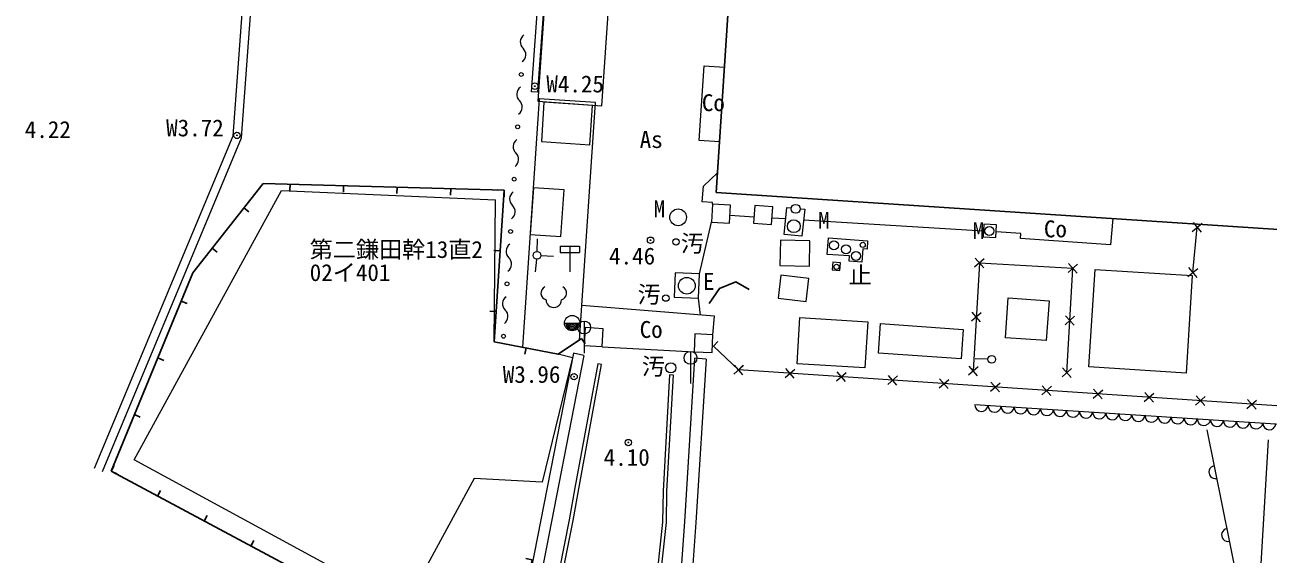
# Model space of a CAD drawing. Units: millimetres on the paper. Extents: x -630 to 607, y -589 to 603.
# Drawn here: x -281.2 to -184.4, y -241.3 to -200.1 of the extents above; entities that cross this region are included whole.
import ezdxf
from ezdxf.enums import TextEntityAlignment as Align

# ---------------------------------------------------------------- set-up
doc = ezdxf.new("R2010")
doc.units = ezdxf.units.MM
doc.layers.add('0-0', color=7, linetype='Continuous')
for name, color, linetype, lineweight in [('0-8_S-BGD', 7, 'Continuous', 13), ('0-9_S-BGD-HTXT', 7, 'Continuous', 13), ('0-A_S-BGD-TXT', 7, 'Continuous', 13)]:
    doc.layers.add(name, color=color, linetype=linetype, lineweight=lineweight)
doc.styles.add('ＭＳ ゴシック', font='')
doc.styles.get('ＭＳ ゴシック').set_extended_font_data('MS Gothic')

# ---------------------------------------------------------------- blocks, each defined once
blk = doc.blocks.new('~1365')
at = {"layer": '0-8_S-BGD'}
blk.add_line((49402978.2, -157024213.3), (49398901.3, -157021019), dxfattribs=at)
blk = doc.blocks.new('~1364')
at = {"layer": '0-8_S-BGD'}
blk.add_line((49402550.8, -157023878.4), (49402849.5, -157023284.7), dxfattribs=at)
blk = doc.blocks.new('~1363')
at = {"layer": '0-8_S-BGD'}
blk.add_line((49403405, -157022514), (49404903, -157021094.7), dxfattribs=at)
blk = doc.blocks.new('~1362')
at = {"layer": '0-8_S-BGD'}
blk.add_lwpolyline([(49407968, -157024625), (49408362, -157024115), (49409570, -157025046), (49409383, -157025312), (49409248, -157025213), (49408931, -157025623), (49408540, -157025316), (49408661, -157025150)], close=True, dxfattribs=at)
blk = doc.blocks.new('~1361')
at = {"layer": '0-8_S-BGD'}
blk.add_lwpolyline([(49418020, -157029597.1), (49417375, -157030398), (49414597, -157028263), (49414712, -157028099), (49413943.6, -157027520.6)], dxfattribs=at)
blk = doc.blocks.new('~1360')
at = {"layer": '0-8_S-BGD'}
blk.add_line((49413544.1, -157027219.9), (49407941.4, -157023002.9), dxfattribs=at)
blk = doc.blocks.new('~1359')
at = {"layer": '0-8_S-BGD'}
blk.add_line((49407381.6, -157022581.6), (49406957.1, -157022262), dxfattribs=at)
blk = doc.blocks.new('~1358')
at = {"layer": '0-8_S-BGD'}
blk.add_line((49406397.7, -157021841.1), (49405641.7, -157021272), dxfattribs=at)
blk = doc.blocks.new('~1357')
at = {"layer": '0-8_S-BGD'}
blk.add_lwpolyline([(49405360.2, -157020473.7), (49405039, -157020237), (49405412, -157019750), (49406153.4, -157019622.8)], dxfattribs=at)
blk = doc.blocks.new('~1356')
at = {"layer": '0-8_S-BGD'}
blk.add_line((49406263.1, -157018174.6), (49408027, -157015852), dxfattribs=at)
blk = doc.blocks.new('~1257')
at = {"layer": '0-8_S-BGD'}
blk.add_lwpolyline([(49401851, -157012988), (49416899, -156993456), (49417120, -156993352), (49417384, -156993444)], dxfattribs=at)
blk = doc.blocks.new('~1256')
at = {"layer": '0-8_S-BGD'}
blk.add_lwpolyline([(49402049, -157013140), (49417060, -156993657), (49417134, -156993622), (49417259.8, -156993665.4)], dxfattribs=at)
blk = doc.blocks.new('~1253')
at = {"layer": '0-8_S-BGD'}
blk.add_lwpolyline([(49401792, -157025427), (49397947, -157030526), (49395614, -157033560), (49391954, -157037670)], dxfattribs=at)
blk = doc.blocks.new('~1252')
at = {"layer": '0-8_S-BGD'}
blk.add_lwpolyline([(49401433, -157025156), (49397589, -157030253), (49395268, -157033273), (49391618, -157037371)], dxfattribs=at)
blk = doc.blocks.new('~1251')
at = {"layer": '0-8_S-BGD'}
blk.add_line((49397900, -157022685), (49391843, -157028843), dxfattribs=at)
blk = doc.blocks.new('~1250')
at = {"layer": '0-8_S-BGD'}
blk.add_line((49397600, -157022390), (49391544, -157028548), dxfattribs=at)
blk = doc.blocks.new('~1219')
at = {"layer": '0-8_S-BGD'}
blk.add_lwpolyline([(49379576, -157015847), (49391220, -157008015), (49408742.5, -156985305.3)], dxfattribs=at)
blk = doc.blocks.new('~1218')
at = {"layer": '0-8_S-BGD'}
blk.add_lwpolyline([(49379760, -157016121), (49391448, -157008259), (49408999.4, -156985511.6)], dxfattribs=at)
blk = doc.blocks.new('~953')
at = {"layer": '0-8_S-BGD'}
blk.add_lwpolyline([(49398084.2, -157022090.3), (49403704, -157014722), (49401954, -157013388), (49396072.3, -157021099.7)], dxfattribs=at)
blk = doc.blocks.new('~952')
at = {"layer": '0-8_S-BGD'}
blk.add_lwpolyline([(49399701, -157018329), (49400809, -157016883), (49399857, -157016153), (49398748, -157017600)], close=True, dxfattribs=at)
blk = doc.blocks.new('~951')
at = {"layer": '0-8_S-BGD'}
blk.add_lwpolyline([(49402605.6, -157015972.3), (49403543.2, -157014747.9), (49402035, -157013593), (49401104.3, -157014822.7)], close=True, dxfattribs=at)
blk = doc.blocks.new('~950')
at = {"layer": '0-8_S-BGD'}
blk.add_lwpolyline([(49403839, -157014956), (49407299, -157010436), (49405314, -157008917), (49401854, -157013436)], close=True, dxfattribs=at)
blk = doc.blocks.new('~949')
at = {"layer": '0-8_S-BGD'}
blk.add_lwpolyline([(49406999, -157023050), (49407668, -157022231), (49407804.8, -157022342.4)], dxfattribs=at)
blk = doc.blocks.new('~948')
at = {"layer": '0-8_S-BGD'}
blk.add_lwpolyline([(49408073.8, -157022561.3), (49408211, -157022673), (49407541, -157023493), (49406999, -157023050)], dxfattribs=at)
blk = doc.blocks.new('~947')
at = {"layer": '0-8_S-BGD'}
blk.add_lwpolyline([(49406756, -157023155), (49406189, -157023973), (49407135, -157024628), (49407702, -157023809)], close=True, dxfattribs=at)
blk = doc.blocks.new('~946')
at = {"layer": '0-8_S-BGD'}
blk.add_lwpolyline([(49406014, -157024310), (49405439, -157024997), (49406282, -157025703), (49406858, -157025016)], close=True, dxfattribs=at)
blk = doc.blocks.new('~945')
at = {"layer": '0-8_S-BGD'}
blk.add_lwpolyline([(49405728, -157026093), (49407840, -157027687), (49406756, -157029124), (49404643, -157027530)], close=True, dxfattribs=at)
blk = doc.blocks.new('~944')
at = {"layer": '0-8_S-BGD'}
blk.add_lwpolyline([(49408219, -157028021), (49410781, -157029985), (49410082, -157030897), (49407520, -157028934)], close=True, dxfattribs=at)
blk = doc.blocks.new('~943')
at = {"layer": '0-8_S-BGD'}
blk.add_lwpolyline([(49411969, -157031160), (49412918, -157029922), (49414188, -157030895), (49413238, -157032133)], close=True, dxfattribs=at)
blk = doc.blocks.new('~942')
at = {"layer": '0-8_S-BGD'}
blk.add_lwpolyline([(49416347, -157030867), (49419377, -157033156), (49417087, -157036188), (49414057, -157033900)], close=True, dxfattribs=at)
blk = doc.blocks.new('~889')
at = {"layer": '0-8_S-BGD', "lineweight": 25}
blk.add_lwpolyline([(49405690, -157020233), (49412759, -157010925), (49417454, -157014451), (49434333.2, -156992247.6)], dxfattribs=at)
blk = doc.blocks.new('~885')
at = {"layer": '0-8_S-BGD'}
blk.add_line((49395270, -157020312), (49398365, -157015736), dxfattribs=at)
blk = doc.blocks.new('~859')
at = {"layer": '0-8_S-BGD'}
blk.add_lwpolyline([(49381040, -157016421), (49391607, -157010829), (49398365, -157015736)], dxfattribs=at)
blk = doc.blocks.new('~755')
at = {"layer": '0-8_S-BGD'}
for p, q in [((49412978.4, -157028139), (49412483.6, -157028211)), ((49412767, -157028422.4), (49412695, -157027927.6)), ((49411508.5, -157030109.6), (49411436.5, -157029614.8)), ((49411719.9, -157029826.2), (49411225.1, -157029898.2)), ((49415687, -157030600.4), (49415615, -157030105.6)), ((49415403.6, -157030389), (49415898.4, -157030317)), ((49410461.4, -157031513.5), (49409966.6, -157031585.5)), ((49410250, -157031796.9), (49410178, -157031302.1)), ((49414186.4, -157032020.9), (49414681.1, -157031948.9)), ((49414397.7, -157031737.5), (49414469.8, -157032232.3)), ((49412969.1, -157033652.9), (49413463.9, -157033580.9)), ((49413180.5, -157033369.5), (49413252.5, -157033864.3))]:
    blk.add_line(p, q, dxfattribs=at)
blk.add_lwpolyline([(49413216.5, -157033616.9), (49415651, -157030353), (49412731, -157028175), (49410214, -157031549.5)], dxfattribs=at)
blk = doc.blocks.new('~754')
at = {"layer": '0-8_S-BGD'}
for p, q in [((49419457, -157033064), (49420573, -157031689)), ((49420324.3, -157031714.9), (49420821.7, -157031663.1)), ((49420547.1, -157031440.3), (49420598.9, -157031937.7)), ((49419208.3, -157033089.9), (49419705.7, -157033038.1)), ((49419431.1, -157032815.3), (49419482.9, -157033312.7))]:
    blk.add_line(p, q, dxfattribs=at)
blk = doc.blocks.new('~734')
at = {"layer": '0-8_S-BGD'}
for centre in [(49401893.6, -157012208.9), (49400653.8, -157013834), (49399414.1, -157015459.2), (49398174.3, -157017084.4), (49396934.5, -157018709.5), (49395694.7, -157020334.7)]:
    blk.add_circle(centre, 75, dxfattribs=at)
for centre, start, end in [((49402838.8, -157011316.2), 91.48176, 193.84048), ((49402188.2, -157011476.4), 271.48176, 13.84048), ((49401599, -157012941.3), 91.48176, 193.84048), ((49400948.4, -157013101.6), 271.48176, 13.84048), ((49400359.2, -157014566.5), 91.48176, 193.84048), ((49399708.7, -157014726.8), 271.48176, 13.84048), ((49399119.5, -157016191.6), 91.48176, 193.84048), ((49398468.9, -157016351.9), 271.48176, 13.84048), ((49397879.7, -157017816.8), 91.48176, 193.84048), ((49397229.1, -157017977.1), 271.48176, 13.84048), ((49396639.9, -157019441.9), 91.48176, 193.84048), ((49395989.3, -157019602.2), 271.48176, 13.84048)]:
    blk.add_arc(centre, 335, start, end, dxfattribs=at)
blk = doc.blocks.new('~705')
at = {"layer": '0-8_S-BGD', "lineweight": 25}
for p, q in [((49402304, -157025172), (49402547.3, -157025114.6)), ((49402304, -157025172), (49402547.3, -157025114.6)), ((49402612, -157026477), (49402304, -157025172)), ((49402612, -157026477), (49402855.3, -157026419.6))]:
    blk.add_line(p, q, dxfattribs=at)
blk = doc.blocks.new('~704')
at = {"layer": '0-8_S-BGD', "lineweight": 25}
for p, q in [((49398855, -157015608), (49398656.2, -157015456.5)), ((49397421, -157017489.6), (49397222.2, -157017338.1)), ((49395987, -157019371.2), (49395788.2, -157019219.7)), ((49396177, -157021202.5), (49396001.9, -157021380.9)), ((49398184, -157022090), (49398184.7, -157022340))]:
    blk.add_line(p, q, dxfattribs=at)
blk.add_lwpolyline([(49398855, -157015608), (49395270, -157020312), (49397084, -157022093), (49398184, -157022090)], dxfattribs=at)
blk = doc.blocks.new('~703')
at = {"layer": '0-8_S-BGD', "lineweight": 25}
blk.add_lwpolyline([(49403080, -157023686), (49403733, -157023425), (49404412, -157023562), (49404683, -157024089)], dxfattribs=at)
blk = doc.blocks.new('~678')
at = {"layer": '0-8_S-BGD', "lineweight": 25}
for p, q in [((49390015.9, -157010595), (49390094.4, -157010832.4)), ((49392024.8, -157010812.4), (49391881.1, -157011017)), ((49388117.1, -157011223), (49388195.6, -157011460.4)), ((49385973.4, -157012275.4), (49386113.7, -157012482.3)), ((49393732.3, -157012011.3), (49393588.7, -157012215.9)), ((49395439.9, -157013210.2), (49395296.2, -157013414.8)), ((49383996.3, -157013616.3), (49384136.6, -157013823.2)), ((49397147.4, -157014409.1), (49397003.8, -157014613.7)), ((49382019.1, -157014957.1), (49382159.5, -157015164)), ((49398855, -157015608), (49398711.3, -157015812.6)), ((49380042, -157016298), (49380182.3, -157016504.9))]:
    blk.add_line(p, q, dxfattribs=at)
blk.add_lwpolyline([(49380042, -157016298), (49386962, -157011605), (49391171, -157010213), (49398855, -157015608)], dxfattribs=at)
blk = doc.blocks.new('111')
at = {"layer": '0-8_S-BGD'}
for p, q in [((49398604.9, -157018302.6), (49398891.2, -157017892.7)), ((49398423.2, -157018541), (49398103.7, -157018925.5)), ((49398640, -157018514.4), (49399043, -157018810.3)), ((49399474.4, -157018621), (49399336.6, -157018829.5)), ((49399474.4, -157018621), (49400100.2, -157019034.4)), ((49399787.3, -157018827.7), (49399236, -157019662)), ((49399336.6, -157018829.5), (49399962.3, -157019243)), ((49400100.2, -157019034.4), (49399962.3, -157019243)), ((49397956.7, -157021216.6), (49398457.3, -157021547.4)), ((49398642.1, -157021574.1), (49397953, -157022617)), ((49401446.1, -157024845.1), (49400757, -157025888)), ((49410940.9, -157031482), (49410534.6, -157031190.6))]:
    blk.add_line(p, q, dxfattribs=at)
for centre, radius in [((49398519, -157018425.6), 150), ((49403922.5, -157020220.2), 325.2), ((49403327, -157020974), 125), ((49398207, -157021382), 300), ((49398504.3, -157021782.7), 250), ((49401790.5, -157022582.3), 125.3), ((49402737.5, -157022630.2), 325.2), ((49407925.5, -157022468.8), 174.8), ((49407490.5, -157022993), 250), ((49408383.5, -157024474.1), 175.1), ((49400451.5, -157024953.2), 200.2), ((49401308.3, -157025053.7), 250), ((49408689.5, -157024862.1), 175.1), ((49408007, -157025231.2), 100.2), ((49408873.5, -157025292.8), 174.8), ((49409330, -157025079.2), 100.2), ((49413744.5, -157027345.1), 175.1), ((49411062.8, -157031569.4), 150)]:
    blk.add_circle(centre, radius, dxfattribs=at)
for radius in [245.4, 190.9, 136.4, 81.8, 27.3]:
    blk.add_arc((49398207, -157021382), radius, 146.54333, 326.54333, dxfattribs=at)
at = {"layer": '0-A_S-BGD-TXT'}
for centre, radius in [((49391348, -157008085), 125), ((49391348, -157008085), 15), ((49402086, -157012884), 125), ((49402086, -157012884), 15), ((49402536, -157020374), 125), ((49402536, -157020374), 15), ((49397119.6, -157023163.9), 125), ((49397119.6, -157023163.9), 15), ((49397468, -157026470), 125), ((49397468, -157026470), 15)]:
    blk.add_circle(centre, radius, dxfattribs=at)
at = {"layer": '0-0'}
for name in ['~1219', '~1218', '~889', '~734', '~1257', '~1256', '~950', '~678', '~859', '~953', '~951', '~704', '~885', '~952', '~1356', '~1357', '~1365', '~1363', '~1358', '~1250', '~1359', '~949', '~1251', '~948', '~1360', '~1364', '~703', '~947', '~946', '~1362', '~1252', '~1253', '~705', '~945', '~1361', '~944', '~755', '~943', '~942', '~754']:
    blk.add_blockref(name, (0, 0), dxfattribs=at)
blk = doc.blocks.new('~456')
at = {"layer": '0-8_S-BGD'}
blk.add_lwpolyline([(49401969, -157024367), (49401554.8, -157024931.3), (49402119.2, -157025345.5), (49402533.3, -157024781.2)], close=True, dxfattribs=at)
blk = doc.blocks.new('~455')
at = {"layer": '0-8_S-BGD'}
blk.add_lwpolyline([(49398540.7, -157021809.8), (49398118.5, -157022368.1), (49398676.8, -157022790.3), (49399099, -157022232)], close=True, dxfattribs=at)
blk = doc.blocks.new('~454')
at = {"layer": '0-8_S-BGD'}
blk.add_lwpolyline([(49405318, -157020531), (49404903, -157021094.7), (49405466.8, -157021509.7), (49405881.7, -157020946)], close=True, dxfattribs=at)
blk = doc.blocks.new('~453')
at = {"layer": '0-8_S-BGD'}
blk.add_lwpolyline([(49403405, -157022514), (49402634.3, -157021958.5), (49402078.9, -157022729.2), (49402849.5, -157023284.7)], close=True, dxfattribs=at)
blk = doc.blocks.new('~452')
at = {"layer": '0-8_S-BGD'}
blk.add_lwpolyline([(49406675.2, -157021482.2), (49406247, -157022036), (49406800.8, -157022464.2), (49407229, -157021910.4)], close=True, dxfattribs=at)
blk = doc.blocks.new('~451')
at = {"layer": '0-8_S-BGD'}
blk.add_lwpolyline([(49408226, -157025184), (49407991, -157024997.6), (49407804.5, -157025232.6), (49408039.6, -157025419)], close=True, dxfattribs=at)
blk = doc.blocks.new('~450')
at = {"layer": '0-8_S-BGD'}
blk.add_lwpolyline([(49413704, -157027002.9), (49413407.4, -157027405.5), (49413810, -157027702), (49414106.5, -157027299.4)], close=True, dxfattribs=at)
blk = doc.blocks.new('CenterLine~330')
at = {"layer": '0-8_S-BGD'}
blk.add_lwpolyline([(49383183.4, -157038620.9), (49384799.2, -157037036.2), (49385206.8, -157036633.8), (49386497.9, -157035354.2), (49388349.5, -157033519), (49389381.9, -157032486), (49391215.4, -157030632.6), (49394000.4, -157027817.5), (49394866.5, -157026904.8), (49398277.8, -157023359.2), (49398170.2, -157023254.8), (49394759.3, -157026799.9), (49393893.3, -157027712.6), (49391108.6, -157030527.4), (49389275.5, -157032380.3), (49388243.4, -157033413), (49386392.1, -157035247.8), (49385101.3, -157036527.2), (49384693.7, -157036929.6), (49383078.1, -157038514.1)], dxfattribs=at)
blk = doc.blocks.new('CenterLine~329')
at = {"layer": '0-8_S-BGD'}
for points in [[(49400257.5, -157025158.4), (49397554.7, -157028789.9), (49396869.1, -157029796.7), (49394524.5, -157032632), (49393774.5, -157033539), (49393371.7, -157034062.7), (49392583.9, -157034937.2), (49392024.7, -157035557.8), (49391835.2, -157035761.6), (49391121.3, -157036497.7)], [(49391230.7, -157036600.3), (49391946, -157035862.8), (49392135.8, -157035658.7), (49392696.1, -157035036.8), (49393485.9, -157034160.3), (49393889.6, -157033635.3), (49394641.5, -157032726), (49396986.9, -157029889.6), (49397672.8, -157028882.5), (49400376.5, -157025249.6), (49400257.5, -157025158.4)]]:
    blk.add_lwpolyline(points, dxfattribs=at)
blk = doc.blocks.new('平面図')
at = {"layer": '0-8_S-BGD'}
for p, q in [((49402049, -157013140), (49401851, -157012988)), ((49408027, -157015852), (49408655, -157016328.9)), ((49406891, -157018651.6), (49406263.1, -157018174.6)), ((49405318, -157020531), (49405360.2, -157020473.7)), ((49397469, -157022517), (49397084, -157022093)), ((49397900, -157022685), (49397600, -157022390)), ((49398671, -157022798), (49401554.8, -157024931.3)), ((49402533.3, -157024781.2), (49402978.2, -157024213.3)), ((49401792, -157025427), (49401433, -157025156))]:
    blk.add_line(p, q, dxfattribs=at)
at = {"layer": '0-8_S-BGD', "lineweight": 25}
blk.add_lwpolyline([(49472120.6, -157061713.6), (49481376.5, -157068941.2), (49483519.1, -157066197.3), (49489183, -157070620), (49480686.1, -157081501.6), (49463006.7, -157067696.5), (49470800.7, -157057715.1), (49470058, -157057151.1), (49470040.9, -157057121.8), (49464269.3, -157064721.3), (49405690, -157020233)], dxfattribs=at)
at = {"layer": '0-8_S-BGD'}
for centre, radius, start, end in [((49398058.3, -157019886.2), 268, 82.63035, 221.87748), ((49398109.1, -157020230.5), 300, 146.54333, 326.54333), ((49398445.7, -157020142.2), 268, 251.20917, 30.4563)]:
    blk.add_arc(centre, radius, start, end, dxfattribs=at)
at = {"layer": '0-0'}
for name in ['~454', '~452', '~455', '~453', 'CenterLine~330', '~456', 'CenterLine~329', '~451', '~450']:
    blk.add_blockref(name, (0, 0), dxfattribs=at)
at = {"layer": '0-8_S-BGD', "style": 'ＭＳ ゴシック'}
for s, p in [('第二鎌田幹13直2', (49390970.5, -157013795)), ('02イ401', (49390474.4, -157014545.9)), ('As', (49404054.5, -157017306.7)), ('Co', (49406865.1, -157017444.7)), ('M', (49403018.6, -157019857.4)), ('汚', (49403161.9, -157021566.7)), ('汚', (49400659.9, -157022296.7)), ('Co', (49399973.1, -157023479)), ('E', (49403063.7, -157023276.9)), ('M', (49408116.5, -157023763.1)), ('汚', (49399253.1, -157024724.6)), ('止', (49407931.6, -157026198.4)), ('M', (49412919.3, -157027419.2)), ('Co', (49415267.9, -157028889.7))]:
    blk.add_text(s, height=659.8, rotation=326.543, dxfattribs=at).set_placement(p, align=Align.BOTTOM_LEFT)
blk = doc.blocks.new('~88')
at = {"layer": '0-8_S-BGD'}
blk.add_lwpolyline([(49420093, -157050236), (49414111, -157045756), (49418325.1, -157040129.1)], dxfattribs=at)
blk = doc.blocks.new('~86')
at = {"layer": '0-8_S-BGD'}
blk.add_lwpolyline([(49397469, -157022517), (49393813, -157025911), (49391685, -157024331), (49386667, -157027004), (49381040, -157016421)], dxfattribs=at)
blk = doc.blocks.new('~51')
at = {"layer": '0-8_S-BGD'}
blk.add_line((49416534, -157038477), (49412468, -157048546), dxfattribs=at)
for centre in [(49415905.1, -157040034.3), (49414969, -157042352.4), (49414033, -157044670.6), (49413096.9, -157046988.7)]:
    blk.add_arc(centre, 250, 68.01047, 248.01047, dxfattribs=at)
blk = doc.blocks.new('~43')
at = {"layer": '0-8_S-BGD'}
blk.add_lwpolyline([(49409546, -157032677), (49418096, -157039144), (49428282, -157046846), (49433811, -157051051), (49441447, -157056699), (49446834, -157060878), (49478862, -157085066)], dxfattribs=at)
for centre, radius, start, end in [((49409752.8, -157032826.7), 255.3, 144.08661, 321.70754), ((49410159.9, -157033134.7), 255.3, 144.08661, 321.70754), ((49410567.1, -157033442.7), 255.3, 144.08661, 321.70754), ((49410974.2, -157033750.6), 255.3, 144.08661, 321.70754), ((49411381.3, -157034058.6), 255.3, 144.08661, 321.70754), ((49411788.5, -157034366.5), 255.3, 144.08661, 321.70754), ((49412195.6, -157034674.5), 255.3, 144.08661, 321.70754), ((49412602.8, -157034982.4), 255.3, 144.08661, 321.70754), ((49413009.9, -157035290.4), 255.3, 144.08661, 321.70754), ((49413417.1, -157035598.3), 255.3, 144.08661, 321.70754), ((49413824.2, -157035906.3), 255.3, 144.08661, 321.70754), ((49414231.3, -157036214.2), 255.3, 144.08661, 321.70754), ((49414638.5, -157036522.2), 255.3, 144.08661, 321.70754), ((49415045.6, -157036830.1), 255.3, 144.08661, 321.70754), ((49415452.8, -157037138.1), 255.3, 144.08661, 321.70754), ((49415859.9, -157037446), 255.3, 144.08661, 321.70754), ((49416267.1, -157037754), 255.3, 144.08661, 321.70754), ((49416674.2, -157038061.9), 255.3, 144.08661, 321.70754), ((49417081.3, -157038369.9), 255.3, 144.08661, 321.70754), ((49417488.5, -157038677.8), 255.3, 144.08661, 321.70754), ((49417895.6, -157038985.8), 255.3, 144.08661, 321.70754), ((49418303, -157039293.7), 255.5, 144.13052, 321.68101), ((49418710.5, -157039601.8), 255.5, 144.13052, 321.68101)]:
    blk.add_arc(centre, radius, start, end, dxfattribs=at)
blk = doc.blocks.new('~37')
at = {"layer": '0-8_S-BGD'}
for p, q in [((49402645.5, -157026724.7), (49402578.5, -157026229.3)), ((49402364.3, -157026510.5), (49402859.7, -157026443.5)), ((49403957.9, -157027724), (49404453.3, -157027657)), ((49404239.1, -157027938.2), (49404172.1, -157027442.8)), ((49405832.7, -157029151.7), (49405765.7, -157028656.3)), ((49405551.5, -157028937.5), (49406046.9, -157028870.5)), ((49407145.1, -157030151), (49407640.5, -157030084)), ((49407426.3, -157030365.2), (49407359.3, -157029869.8)), ((49409019.9, -157031578.7), (49408952.9, -157031083.3)), ((49408738.7, -157031364.5), (49409234.1, -157031297.5)), ((49410332.3, -157032578), (49410827.7, -157032511)), ((49410613.5, -157032792.2), (49410546.5, -157032296.8)), ((49412207.1, -157034005.7), (49412140.1, -157033510.3)), ((49411925.9, -157033791.5), (49412421.3, -157033724.5)), ((49413519.5, -157035005), (49414014.9, -157034938)), ((49413800.7, -157035219.2), (49413733.7, -157034723.8)), ((49415394.3, -157036432.7), (49415327.3, -157035937.3)), ((49415113.1, -157036218.5), (49415608.5, -157036151.5)), ((49416706.7, -157037432), (49417202.1, -157037365)), ((49416987.9, -157037646.2), (49416920.9, -157037150.8)), ((49418581.5, -157038859.7), (49418514.5, -157038364.3)), ((49418300.3, -157038645.5), (49418795.7, -157038578.5))]:
    blk.add_line(p, q, dxfattribs=at)
blk.add_lwpolyline([(49524071, -157064639), (49507841, -157051143), (49480977, -157086476), (49480039, -157085809), (49481009, -157084589), (49479969, -157083812), (49479551, -157084349), (49447528, -157060214), (49447318, -157060294), (49429668, -157047075), (49418548, -157038612), (49402612, -157026477)], dxfattribs=at)
blk = doc.blocks.new('~11')
at = {"layer": '0-8_S-BGD', "lineweight": 25}
for p, q in [((49380042, -157016298), (49380261.9, -157016179.1)), ((49381020.9, -157018109.2), (49381240.9, -157017990.3)), ((49381999.9, -157019920.4), (49382219.8, -157019801.5)), ((49382978.8, -157021731.5), (49383198.8, -157021612.7)), ((49383957.8, -157023542.7), (49384177.7, -157023423.8)), ((49384936.7, -157025353.9), (49385156.6, -157025235)), ((49385915.6, -157027165.1), (49386135.6, -157027046.2)), ((49391822, -157028218), (49391644.8, -157028041.6)), ((49386894.6, -157028976.2), (49387114.5, -157028857.4)), ((49387873.5, -157030787.4), (49388093.5, -157030668.5)), ((49389516, -157030534.7), (49389338.8, -157030358.3))]:
    blk.add_line(p, q, dxfattribs=at)
blk.add_lwpolyline([(49391822, -157028218), (49388363, -157031693), (49380042, -157016298)], dxfattribs=at)
blk = doc.blocks.new('333')
at = {"layer": '0-0'}
for name in ['~11', '~86', '~37', '~43', '~51', '~88']:
    blk.add_blockref(name, (0, 0), dxfattribs=at)
blk = doc.blocks.new('標高')
at = {"layer": '0-9_S-BGD-HTXT', "style": 'ＭＳ ゴシック'}
for s, p in [('4.22', (49384289.3, -157003779.6)), ('W3.72', (49388916.4, -157006761.6)), ('W4.25', (49402214.1, -157013496.5)), ('4.46', (49400556.8, -157020434.6)), ('W3.96', (49394561.9, -157021999.9)), ('4.10', (49396059.6, -157026861.6))]:
    blk.add_text(s, height=659.8, rotation=326.543, dxfattribs=at).set_placement(p, align=Align.BOTTOM_LEFT)

msp = doc.modelspace()

# ---------------------------------------------------------------- block references
at = {"layer": '0-0', "xscale": 0.002, "yscale": 0.002, "rotation": 33.45667}
for name in ['平面図', '111', '標高', '333']:
    msp.add_blockref(name, (-255798.432, 207316.394), dxfattribs=at)

doc.saveas('drawing.dxf')
